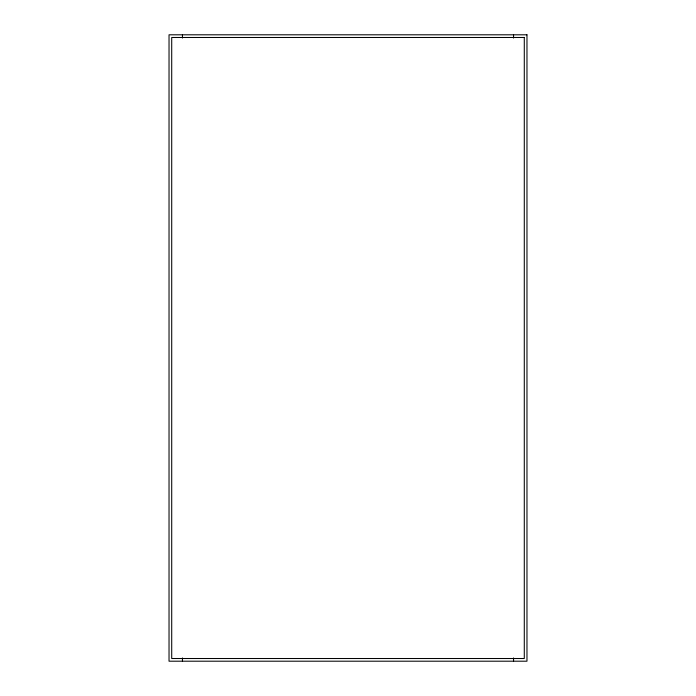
<?xml version="1.0" encoding="UTF-8"?>
<svg xmlns="http://www.w3.org/2000/svg" width="696" height="696" viewBox="0 0 696 696"><rect width="100%" height="100%" fill="white"/><g stroke="black" fill="none" stroke-linecap="round" stroke-linejoin="round"><path stroke-width="1.04" d="M513.552 34.8L513.552 38.062M513.552 657.938L513.552 661.2M182.448 34.8L182.448 38.062M182.448 657.938L182.448 661.2M526.968 34.8L169.032 34.8L169.032 661.2L526.968 661.2L526.968 34.8M524.288 37.488L171.712 37.488L171.712 658.512L524.288 658.512L524.288 37.488"/></g></svg>
